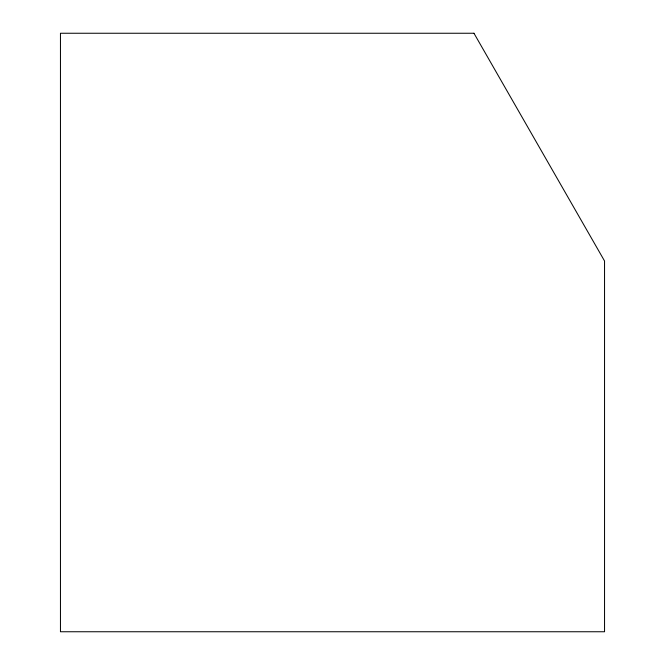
<?xml version="1.0" encoding="UTF-8"?>
<svg xmlns="http://www.w3.org/2000/svg" width="665" height="665" viewBox="0 0 665 665"><rect width="100%" height="100%" fill="white"/><g stroke="black" fill="none" stroke-linecap="round" stroke-linejoin="round"><path stroke-width="1" d="M473.962 33.25L60.457 33.25L60.457 631.75L604.543 631.75L604.543 260.988L473.962 33.25"/></g></svg>
